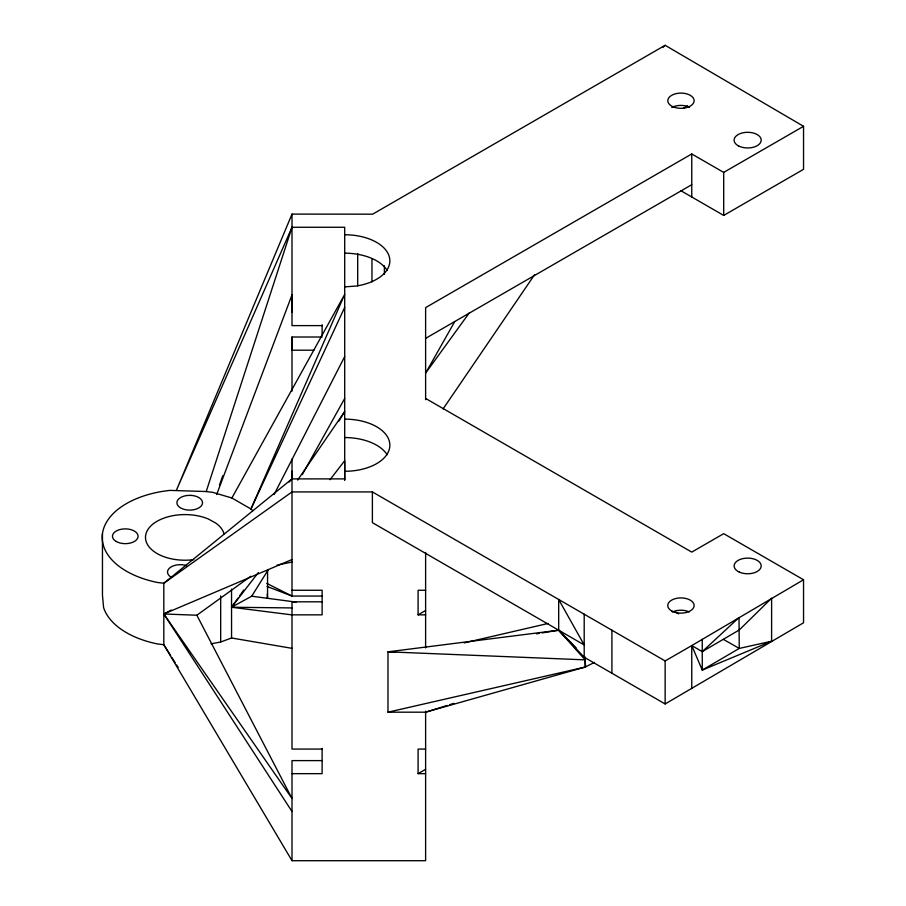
<?xml version="1.0" encoding="UTF-8"?>
<svg xmlns="http://www.w3.org/2000/svg" width="906" height="906" viewBox="0 0 906 906"><rect width="100%" height="100%" fill="white"/><g stroke="black" fill="none" stroke-linecap="round" stroke-linejoin="round"><path stroke-width="1.36" d="M292.004 479.138L292.004 471.222M322.117 337.009L292.004 337.009L292.004 350.203L313.906 350.203M680.746 190.622L723.701 215.424L803.543 169.331L803.543 126.308L665.14 45.3L372.649 214.178L292.004 214.099L292.004 325.616L322.117 325.616M344.699 479.818L344.699 461.55M170.6 655.457L163.816 644.721L157.395 643.928A82.808 47.803 0 0 1 103.601 607.586L102.457 595.129L102.457 533.668A82.808 47.803 0 0 1 169.898 490.395L206.206 491.539L292.004 227.27L344.699 227.27L344.699 480.169M219.479 485.061L222.797 475.752M216.681 494.506L292.004 294.88M292.004 214.099L176.444 490.191L292.004 227.27M344.699 307.394L250.951 508.991L252.899 510.724M274.065 494.563L344.699 356.568M231.891 497.994L344.699 294.359L250.951 508.991L231.891 497.994L212.627 492.332L206.206 491.539M302.298 474.608L344.699 398.481M454.733 321.585L425.616 373.125L469.467 312.638M338.889 421.143L344.699 411.517L297.678 480.067M291.619 614.846L231.551 607.247L251.698 596.205L268.199 569.851M443.113 408.9L534.597 274.654M292.366 607.937L231.551 607.247L238.063 598.062M239.682 595.763L243.759 590.021M231.551 607.247L258.323 572.569M330.01 479.704L344.699 460.69M289.173 482.026L292.004 478.889L344.699 478.889M663.101 47.248L665.14 45.3M372.389 491.924L665.14 660.938L691.754 645.582L702.263 651.64L739.013 617.541L739.262 648.424L702.263 670.078L691.754 645.582L803.543 579.761L803.543 622.784L665.14 703.962L584.2 657.235L558.685 630.214L558.685 599.478L584.2 644.936L372.389 522.649L372.389 491.924L292.004 491.924L163.816 583.249L157.395 582.467A82.808 47.803 0 0 1 102.457 533.668M292.004 478.889L163.816 583.249L163.816 644.721L292.004 860.7L425.616 860.7L425.616 711.153M292.004 811.527L163.816 613.985L196.851 615.231L250.736 576.307M702.263 651.64L739.262 629.976L771.606 598.198L771.606 641.222L702.263 670.078L702.263 639.342M803.543 126.308L723.701 172.4L691.754 153.963L425.616 307.621L425.616 399.659M425.616 338.357L691.754 184.699M425.616 590.259L418.096 590.259L418.096 614.846L425.616 610.497M425.616 749.069L418.096 749.069L418.096 773.656L425.616 769.307M683.86 108.007L687.541 105.923M196.851 615.231L292.004 798.492L163.816 613.985L171.279 610.055M594.404 662.445L585.129 667.076L425.616 712.184L387.983 712.184L387.983 651.833L558.685 630.214L576.182 647.937M163.816 613.985L292.004 559.534M211.087 643.804L220.679 642.003L231.562 637.983L292.264 648.39M425.616 712.184L447.088 705.468M449.772 704.63L453.804 703.373M464.166 642.909L548.13 623.453M387.983 712.184L585.129 667.076L585.129 659.851L558.685 630.214L542.06 632.92M771.606 641.222L739.262 648.424L723.486 639.432M277.145 565.084L292.31 561.98M536.511 633.815L539.285 633.362M344.699 234.756L344.914 234.745A45.164 26.081 0 0 1 389.501 257.542A45.164 26.081 0 0 1 356.183 286.036L344.699 286.874M344.699 253.193L344.914 253.182A45.164 26.081 0 0 1 387.213 270.464M292.004 590.259L322.117 590.259L322.117 614.846L292.004 614.846M322.513 596.057L292.004 596.057L267.055 586.465M322.117 601.811L292.004 601.811L292.004 749.069L322.117 749.069M418.096 614.846L425.616 614.846M394.948 651.833L387.983 651.833L585.129 659.851M322.117 760.61L292.004 760.61L292.004 860.7M292.004 773.656L322.117 773.656L322.117 748.322M418.096 773.656L425.616 773.656M251.698 596.205L296.115 602.094M266.772 583.396L292.004 596.057L292.004 458.991M674.959 611.799L678.594 613.872M803.543 579.761L723.701 533.668L691.754 552.105L425.616 398.447M172.106 657.847L175.13 662.626M176.636 665.015L178.142 667.394M585.57 666.85L584.936 656.805L584.2 657.235L584.2 614.211M231.54 589.081L231.562 637.983M723.701 172.4L723.701 215.424M691.754 153.963L691.754 196.987M691.754 645.582L691.754 688.605M665.14 660.938L665.14 703.962M611.912 630.214L611.912 673.237M425.616 552.456L425.616 647.926M384.393 265.854L384.393 274.314M371.97 259.354L371.97 281.902M357.7 253.465L357.7 285.888M322.117 324.722L322.117 335.639M292.004 297.066L292.004 312.423M292.004 337.009L292.004 391.177M267.564 570.463L267.564 598.402M220.679 595.91L220.679 642.003M193.805 559.648A39.524 22.82 0 0 1 146.285 532.853A39.524 22.82 0 0 1 208.165 518.912L215.673 523A39.524 22.82 0 0 1 224.031 533.781M267.236 594.11A72.367 41.778 0 0 1 267.372 598.13M344.699 419.127A45.164 26.081 0 0 1 389.863 445.208A45.164 26.081 0 0 1 344.699 471.279M344.699 437.564A45.164 26.081 0 0 1 387.145 454.733M170.577 576.862A12.797 7.384 0 0 1 170.43 567.36A12.797 7.384 0 0 1 186.602 565.627M672.32 612.06A13.171 7.61 0 0 1 689.262 611.924M671.754 107.554A13.171 7.61 0 0 1 689.545 107.236M190.928 495.378L187.587 495.446A12.797 7.384 0 0 0 179.184 506.93A12.797 7.384 0 0 0 200.747 506.477A12.797 7.384 0 0 0 190.928 495.378M116.24 541.494A12.797 7.384 0 0 0 137.644 538.175A12.797 7.384 0 0 0 121.982 529.127A12.797 7.384 0 0 0 116.24 541.494M738.639 145.979A13.545 7.826 0 0 0 760.915 141.721A13.545 7.826 0 0 0 743.396 132.706A13.545 7.826 0 0 0 738.639 145.979M739.307 572.094A13.545 7.826 0 0 0 761.063 567.02A13.545 7.826 0 0 0 742.569 558.685A13.545 7.826 0 0 0 739.307 572.094M671.742 610.972A13.171 7.61 0 0 0 693.702 607.394A13.171 7.61 0 0 0 677.348 598.198A13.171 7.61 0 0 0 671.742 610.972M674.234 107.248A13.171 7.61 0 0 0 694.132 100.793A13.171 7.61 0 0 0 674.506 94.077A13.171 7.61 0 0 0 674.234 107.248"/></g></svg>
